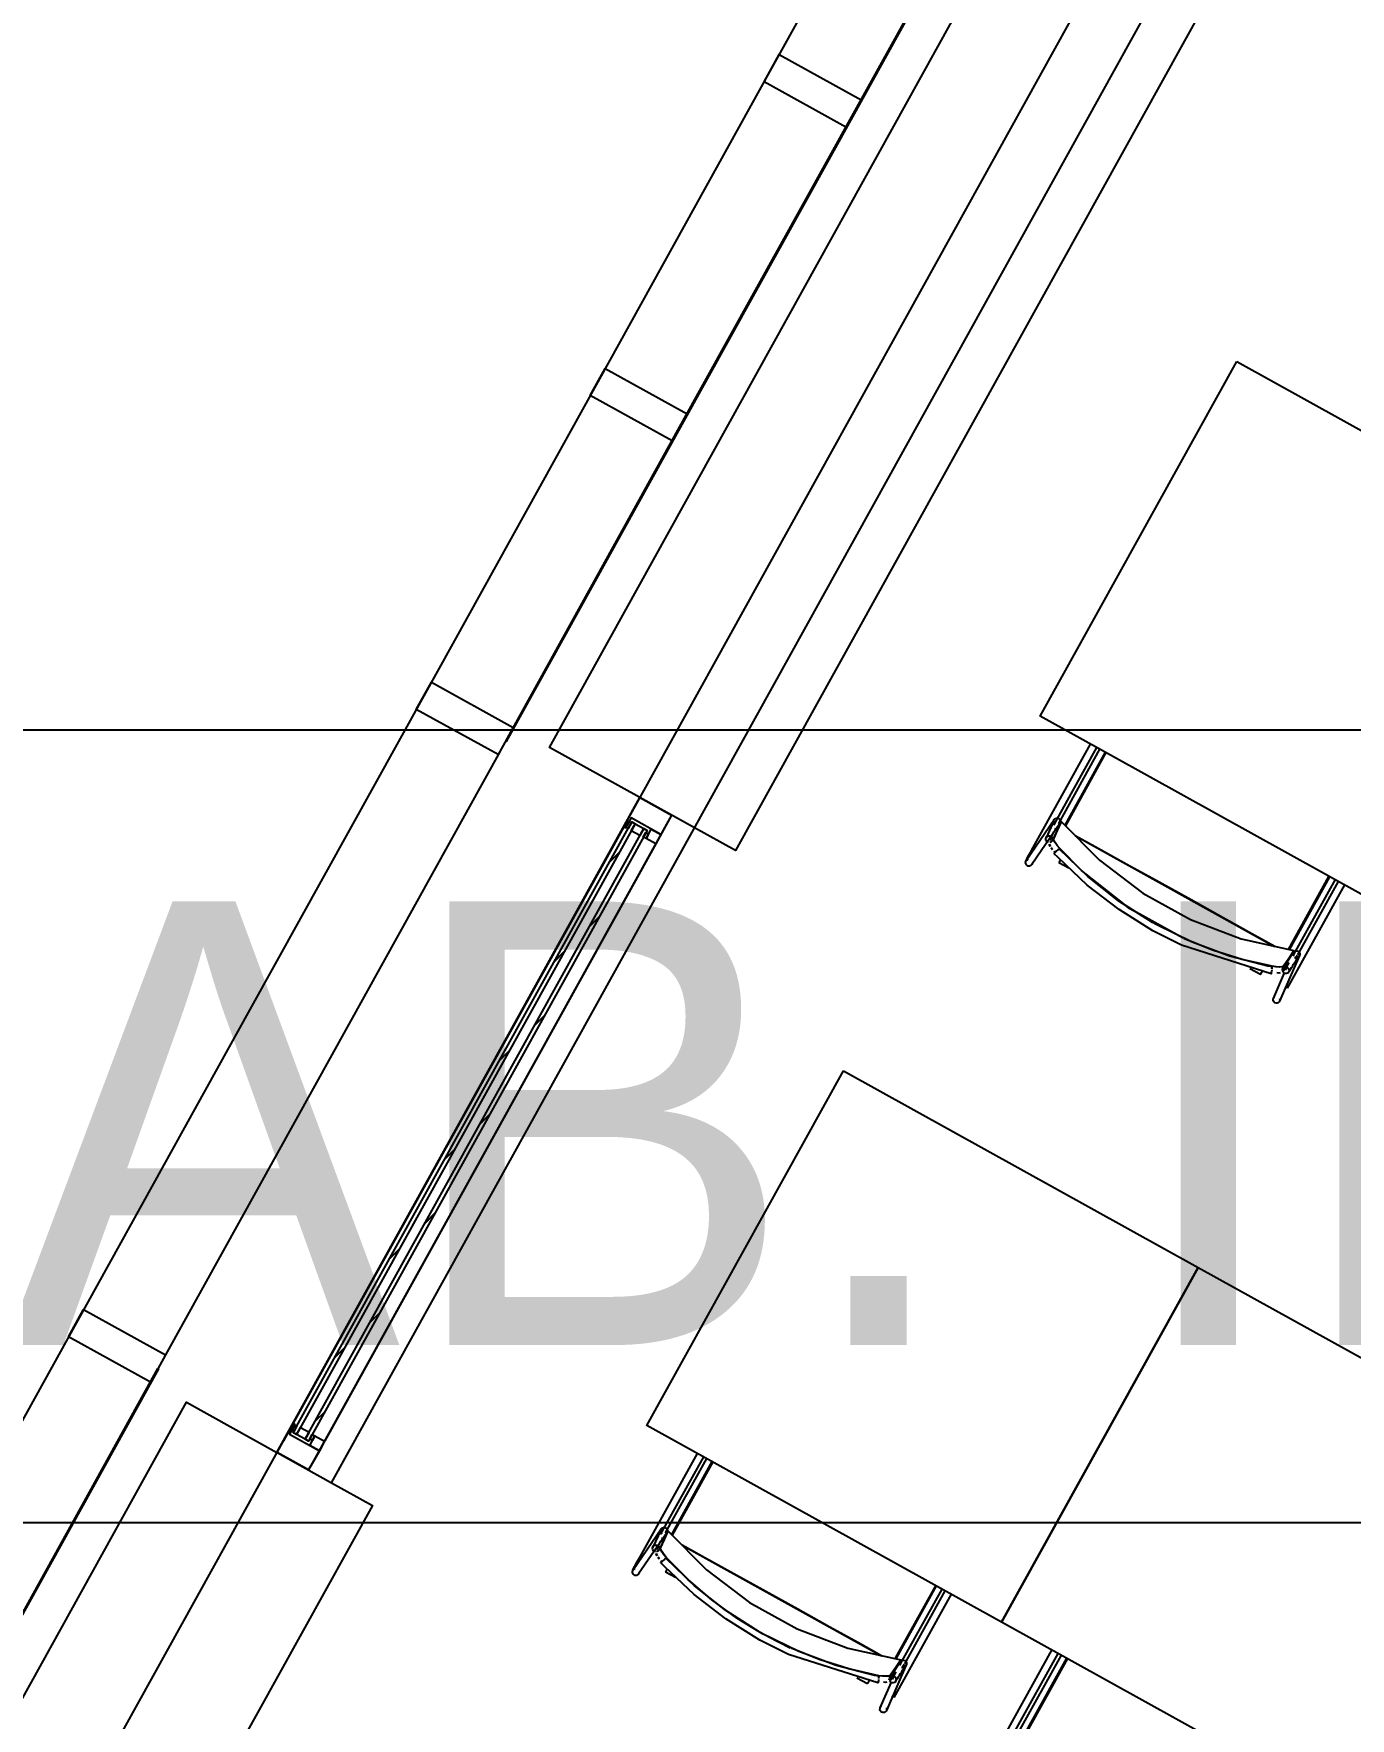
# Model space of a CAD drawing. Header units: metres. Extents: x 3.2 to 22.3, y 0.7 to 22.8.
# Drawn here: x 5.379 to 6.21, y 10.826 to 11.89 of the extents above; entities that cross this region are included whole.
import ezdxf

# ---------------------------------------------------------------- set-up
doc = ezdxf.new("R2010")
doc.units = ezdxf.units.M
for name, color, linetype in [('ARREDI', 9, 'Continuous'), ('INFISSI_VETRATE', 4, 'Continuous'), ('PARETI_STRUTTURE', 7, 'Continuous'), ('WAYFINDING_RIQUADRI', 7, 'Continuous'), ('WAYFINDING_TESTI', 7, 'Continuous')]:
    doc.layers.add(name, color=color, linetype=linetype)

msp = doc.modelspace()

# ---------------------------------------------------------------- linework, layer by layer
at = {"layer": 'ARREDI'}
for points in [[(6.0062, 12.0372), (6.0065, 12.037), (5.8967, 11.839), (5.8964, 11.8392)], [(5.8964, 11.8392), (5.8967, 11.839), (5.787, 11.641), (5.7866, 11.6412)], [(6.1383, 11.6827), (6.3621, 11.5586), (6.238, 11.3348), (6.0142, 11.4589)], [(5.7866, 11.6412), (5.787, 11.641), (5.6772, 11.443), (5.6769, 11.4432)], [(5.7748, 11.3843), (5.756, 11.3947), (5.7525, 11.3885), (5.7514, 11.3891), (5.7615, 11.4075), (5.7815, 11.3964)], [(5.7546, 11.3922), (5.756, 11.3914), (5.7541, 11.3879), (5.7527, 11.3887)], [(5.756, 11.3866), (5.7585, 11.391), (5.764, 11.388), (5.7615, 11.3835)], [(5.7748, 11.3843), (5.7715, 11.3783), (5.7654, 11.3817), (5.7687, 11.3876)], [(5.7637, 11.3826), (5.7653, 11.3855), (5.767, 11.3845), (5.7654, 11.3817)], [(6.1744, 11.3109), (6.174, 11.3079)], [(5.8901, 11.235), (6.1139, 11.111), (5.9898, 10.8871), (5.766, 11.0112)], [(6.1139, 11.111), (6.3378, 10.9869), (6.2137, 10.763), (5.9898, 10.8871)], [(5.4573, 11.0471), (5.4577, 11.0469), (5.3479, 10.8489), (5.3476, 10.8491)], [(5.5592, 10.9953), (5.5524, 10.9832), (5.5325, 10.9942), (5.5426, 11.0126), (5.5438, 11.0119), (5.5403, 11.0057)], [(5.5417, 11.0082), (5.5436, 11.0117), (5.5451, 11.0109), (5.5431, 11.0074)], [(5.5473, 11.01), (5.5528, 11.0069), (5.5503, 11.0025), (5.5448, 11.0055)], [(5.5547, 11.0055), (5.5564, 11.0046), (5.5548, 11.0017), (5.5531, 11.0027)], [(5.5592, 10.9953), (5.5531, 10.9986), (5.5564, 11.0046), (5.5625, 11.0013)], [(5.9262, 10.8632), (5.9258, 10.8602)]]:
    msp.add_lwpolyline(points, close=True, dxfattribs=at)
for points in [[(6.0552, 11.4361), (6.0297, 11.3901)], [(6.0238, 11.3906), (6.0233, 11.3911), (6.0229, 11.3917), (6.0228, 11.3925), (6.0229, 11.3932), (6.0231, 11.3936), (6.0231, 11.3936), (6.0233, 11.3938), (6.0239, 11.3943), (6.0246, 11.3945)], [(6.0266, 11.3753), (6.025, 11.3772), (6.0237, 11.3791), (6.0229, 11.3806), (6.0228, 11.3814), (6.0252, 11.3868), (6.0276, 11.3922), (6.0517, 11.3679), (6.079, 11.3472), (6.109, 11.3306), (6.141, 11.3184), (6.1744, 11.3109), (6.1711, 11.3059), (6.1678, 11.301)], [(6.0239, 11.3882), (6.0235, 11.3873)], [(6.0246, 11.3945), (6.0253, 11.3945), (6.026, 11.3942), (6.0266, 11.3937), (6.027, 11.3931), (6.0271, 11.3924), (6.027, 11.3916)], [(6.0276, 11.3922), (6.0258, 11.3908)], [(6.0195, 11.3792), (6.0188, 11.3795), (6.0182, 11.38), (6.0178, 11.3806), (6.0177, 11.3813), (6.0177, 11.3814), (6.0178, 11.3821), (6.0179, 11.3822), (6.0182, 11.3827), (6.0188, 11.3831), (6.0195, 11.3834)], [(6.0195, 11.3834), (6.0203, 11.3834), (6.021, 11.3831), (6.0215, 11.3826), (6.0219, 11.382), (6.022, 11.3813), (6.022, 11.3812), (6.0219, 11.3805), (6.0218, 11.3804), (6.0215, 11.3799), (6.0209, 11.3794), (6.0202, 11.3792)], [(6.0199, 11.3781), (6.0207, 11.3766)], [(6.0206, 11.3766), (6.0199, 11.3781)], [(6.0205, 11.3804), (6.0222, 11.3844), (6.0229, 11.3859)], [(6.0265, 11.3753), (6.0249, 11.3773), (6.0236, 11.3791), (6.0229, 11.3806), (6.0227, 11.3815)], [(6.1623, 11.3136), (6.1497, 11.3205), (6.1296, 11.3317), (6.1094, 11.3429), (6.0892, 11.3541), (6.069, 11.3653), (6.0489, 11.3764), (6.0363, 11.3834)], [(6.0364, 11.3834), (6.1622, 11.3136)], [(6.0075, 11.3643), (6.0067, 11.3643), (6.006, 11.3646), (6.0055, 11.3651), (6.0051, 11.3658), (6.005, 11.3665), (6.0051, 11.3672), (6.0053, 11.3677), (6.0053, 11.3677), (6.0055, 11.3679), (6.0061, 11.3683), (6.0068, 11.3686)], [(6.0093, 11.3664), (6.0092, 11.3656), (6.0089, 11.3652), (6.0089, 11.3652), (6.0088, 11.365), (6.0082, 11.3646), (6.0075, 11.3643)], [(6.0098, 11.3761), (6.0098, 11.3761), (6.0099, 11.3761), (6.0101, 11.3759), (6.0106, 11.3757)], [(6.0112, 11.3753), (6.0106, 11.3757)], [(6.0212, 11.3758), (6.022, 11.3747)], [(6.0219, 11.3748), (6.0212, 11.3758)], [(6.0228, 11.3737), (6.0235, 11.3729)], [(6.0251, 11.3743), (6.0246, 11.3738), (6.024, 11.3733), (6.0232, 11.3725), (6.0229, 11.3724)], [(6.0229, 11.3723), (6.0229, 11.3723)], [(6.0251, 11.3743), (6.0256, 11.3747), (6.026, 11.375), (6.0261, 11.3752)], [(6.027, 11.3683), (6.0267, 11.3677), (6.0263, 11.3671), (6.0261, 11.3667), (6.026, 11.3664)], [(6.1045, 11.3187), (6.0708, 11.3373), (6.0403, 11.3615), (6.0265, 11.3753)], [(6.1045, 11.3187), (6.0709, 11.3373), (6.0403, 11.3614), (6.0266, 11.3752)], [(6.1715, 11.3115), (6.197, 11.3575)], [(6.1604, 11.301), (6.1415, 11.3053), (6.1229, 11.3112), (6.1051, 11.3184)], [(6.1606, 11.301), (6.1416, 11.3053), (6.123, 11.3111), (6.1052, 11.3183)], [(6.1714, 11.3033), (6.1706, 11.3021), (6.1672, 11.2972)], [(6.1742, 11.31), (6.1747, 11.3105), (6.1754, 11.3108), (6.1762, 11.3108), (6.1769, 11.3106), (6.1775, 11.3102), (6.1779, 11.3095)], [(6.1779, 11.3095), (6.1781, 11.3088), (6.178, 11.3081), (6.1779, 11.3078), (6.1779, 11.3078), (6.1777, 11.3074), (6.1771, 11.3069), (6.1764, 11.3066), (6.1757, 11.3066), (6.175, 11.3068)], [(6.1533, 11.2958), (6.1535, 11.2961), (6.1537, 11.2965), (6.154, 11.2971), (6.1544, 11.2977)], [(6.1604, 11.2986), (6.1602, 11.2978), (6.1601, 11.2972), (6.16, 11.2967), (6.16, 11.2964), (6.16, 11.2963), (6.16, 11.2964), (6.16, 11.2966)], [(6.1605, 11.2993), (6.1606, 11.2999), (6.1607, 11.3004), (6.1607, 11.3006)], [(6.1678, 11.301), (6.167, 11.3007), (6.1653, 11.3005), (6.163, 11.3007), (6.1606, 11.301)], [(6.1678, 11.301), (6.167, 11.3007), (6.1654, 11.3005), (6.1631, 11.3006), (6.1606, 11.301)], [(6.1656, 11.2968), (6.1648, 11.2967), (6.1635, 11.2968)], [(6.1648, 11.2967), (6.1635, 11.2968)], [(6.1671, 11.2984), (6.1672, 11.2992), (6.1674, 11.2997), (6.1675, 11.2998), (6.168, 11.3003), (6.168, 11.3003), (6.1687, 11.3006), (6.1694, 11.3006), (6.1701, 11.3004), (6.1708, 11.2999), (6.1712, 11.2993)], [(6.1712, 11.2993), (6.1713, 11.2986), (6.1713, 11.2979), (6.171, 11.2973), (6.1709, 11.2972), (6.1704, 11.2967), (6.1704, 11.2967), (6.1697, 11.2964), (6.169, 11.2964), (6.1683, 11.2966), (6.1677, 11.2971)], [(6.1614, 11.279), (6.1612, 11.2797), (6.1613, 11.2805), (6.1614, 11.2807), (6.1614, 11.2807), (6.1616, 11.2811), (6.1622, 11.2816)], [(6.1693, 11.2877), (6.1688, 11.288)], [(6.1701, 11.2873), (6.1698, 11.2874), (6.1693, 11.2877)], [(6.1701, 11.2873), (6.1701, 11.2872)], [(6.1653, 11.2807), (6.1655, 11.28), (6.1654, 11.2792), (6.1653, 11.279), (6.1653, 11.279), (6.1651, 11.2786), (6.1645, 11.278), (6.1638, 11.2777), (6.1631, 11.2777), (6.1624, 11.2779), (6.1618, 11.2784), (6.1614, 11.279)], [(5.807, 10.9885), (5.7815, 10.9424)], [(5.7757, 10.9429), (5.7751, 10.9434), (5.7747, 10.944), (5.7746, 10.9448), (5.7748, 10.9455), (5.775, 10.9459), (5.775, 10.946), (5.7751, 10.9462), (5.7757, 10.9466), (5.7764, 10.9468)], [(5.7784, 10.9276), (5.7768, 10.9295), (5.7755, 10.9314), (5.7747, 10.9329), (5.7746, 10.9337), (5.777, 10.9392), (5.7794, 10.9446), (5.8035, 10.9202), (5.8308, 10.8995), (5.8608, 10.8829), (5.8928, 10.8707), (5.9262, 10.8632), (5.9229, 10.8583), (5.9196, 10.8534)], [(5.7764, 10.9469), (5.7772, 10.9468), (5.7779, 10.9466), (5.7784, 10.9461), (5.7788, 10.9454), (5.7789, 10.9447), (5.7788, 10.9439)], [(5.7794, 10.9445), (5.7777, 10.9431)], [(5.7713, 10.9315), (5.7706, 10.9318), (5.77, 10.9323), (5.7696, 10.9329), (5.7695, 10.9337), (5.7695, 10.9337), (5.7697, 10.9344), (5.7697, 10.9345), (5.77, 10.935), (5.7706, 10.9355), (5.7713, 10.9357)], [(5.7713, 10.9357), (5.7721, 10.9357), (5.7728, 10.9354), (5.7734, 10.9349), (5.7737, 10.9343), (5.7739, 10.9336), (5.7739, 10.9336), (5.7737, 10.9329), (5.7737, 10.9327), (5.7733, 10.9322), (5.7728, 10.9318), (5.772, 10.9315)], [(5.7725, 10.929), (5.7717, 10.9304)], [(5.7718, 10.9304), (5.7725, 10.9289)], [(5.7723, 10.9327), (5.774, 10.9367), (5.7747, 10.9382)], [(5.7784, 10.9276), (5.7767, 10.9296), (5.7754, 10.9314), (5.7747, 10.9329), (5.7746, 10.9338)], [(5.7758, 10.9405), (5.7754, 10.9396)], [(5.9141, 10.8659), (5.9015, 10.8729), (5.8814, 10.884), (5.8612, 10.8952), (5.841, 10.9064), (5.8208, 10.9176), (5.8007, 10.9288), (5.7882, 10.9357)], [(5.7882, 10.9357), (5.9141, 10.8659)], [(5.7593, 10.9166), (5.7586, 10.9166), (5.7579, 10.9169), (5.7573, 10.9174), (5.7569, 10.9181), (5.7568, 10.9188), (5.7569, 10.9195), (5.7572, 10.92), (5.7572, 10.92), (5.7573, 10.9202), (5.7579, 10.9206), (5.7586, 10.9209)], [(5.7617, 10.9284), (5.7617, 10.9284), (5.7617, 10.9284), (5.762, 10.9282), (5.7624, 10.928)], [(5.763, 10.9277), (5.7624, 10.928)], [(5.773, 10.9282), (5.7738, 10.927)], [(5.7738, 10.9271), (5.773, 10.9281)], [(5.7747, 10.926), (5.7754, 10.9252)], [(5.7747, 10.9246), (5.7748, 10.9247)], [(5.777, 10.9266), (5.7764, 10.9261), (5.7759, 10.9256), (5.775, 10.9249), (5.7748, 10.9247)], [(5.777, 10.9266), (5.7774, 10.9271), (5.7778, 10.9274), (5.7779, 10.9275)], [(5.7789, 10.9206), (5.7785, 10.92), (5.7782, 10.9194), (5.7779, 10.919), (5.7778, 10.9187)], [(5.8369, 10.881), (5.8227, 10.8897), (5.8069, 10.9011), (5.7921, 10.9138), (5.7784, 10.9276)], [(5.8369, 10.881), (5.8227, 10.8896), (5.8069, 10.9011), (5.7922, 10.9137), (5.7785, 10.9275)], [(5.7611, 10.9187), (5.761, 10.918), (5.7607, 10.9175), (5.7607, 10.9175), (5.7606, 10.9173), (5.76, 10.9169), (5.7593, 10.9166)], [(5.9236, 10.8643), (5.9488, 10.9099)], [(5.8564, 10.8709), (5.8424, 10.878)], [(5.8424, 10.878), (5.8564, 10.8709)], [(5.9123, 10.8533), (5.8933, 10.8577), (5.8748, 10.8635), (5.857, 10.8707)], [(5.9124, 10.8533), (5.8934, 10.8576), (5.8748, 10.8635), (5.857, 10.8707)], [(5.9232, 10.8556), (5.9224, 10.8544), (5.9191, 10.8495)], [(5.926, 10.8623), (5.9266, 10.8628), (5.9273, 10.8631), (5.928, 10.8631), (5.9287, 10.8629), (5.9293, 10.8625), (5.9298, 10.8619)], [(5.9298, 10.8619), (5.9299, 10.8611), (5.9298, 10.8604), (5.9298, 10.8602), (5.9298, 10.8601), (5.9295, 10.8597), (5.929, 10.8592), (5.9283, 10.8589), (5.9275, 10.8589), (5.9268, 10.8591)], [(6.0309, 10.8644), (6.0054, 10.8184)], [(5.9052, 10.8481), (5.9053, 10.8484), (5.9055, 10.8488), (5.9059, 10.8494), (5.9062, 10.85)], [(5.9122, 10.8509), (5.9121, 10.8501), (5.912, 10.8495), (5.9119, 10.849), (5.9118, 10.8487), (5.9118, 10.8487), (5.9118, 10.8487), (5.9119, 10.8489)], [(5.9123, 10.8516), (5.9124, 10.8522), (5.9125, 10.8527), (5.9125, 10.8529)], [(5.9196, 10.8534), (5.9188, 10.853), (5.9171, 10.8529), (5.9148, 10.853), (5.9124, 10.8533)], [(5.9196, 10.8534), (5.9189, 10.853), (5.9172, 10.8528), (5.915, 10.853), (5.9124, 10.8533)], [(5.9175, 10.8491), (5.9166, 10.849), (5.9154, 10.8491)], [(5.9167, 10.849), (5.9154, 10.8491)], [(5.9189, 10.8507), (5.919, 10.8515), (5.9192, 10.852), (5.9193, 10.8521), (5.9198, 10.8526), (5.9198, 10.8526), (5.9205, 10.8529), (5.9213, 10.8529), (5.922, 10.8527), (5.9226, 10.8523), (5.923, 10.8516)], [(5.923, 10.8516), (5.9232, 10.8509), (5.9231, 10.8502), (5.9228, 10.8496), (5.9228, 10.8495), (5.9223, 10.849), (5.9222, 10.849), (5.9215, 10.8487), (5.9208, 10.8487), (5.9201, 10.8489), (5.9195, 10.8494)], [(5.9212, 10.84), (5.9206, 10.8403)], [(5.9219, 10.8396), (5.9216, 10.8397), (5.9212, 10.84)], [(5.9219, 10.8396), (5.9219, 10.8396)], [(5.9132, 10.8313), (5.913, 10.832), (5.9131, 10.8328), (5.9132, 10.833), (5.9132, 10.833), (5.9134, 10.8334), (5.914, 10.834)], [(5.9172, 10.833), (5.9173, 10.8323), (5.9172, 10.8315), (5.9172, 10.8313), (5.9172, 10.8313), (5.9169, 10.8309), (5.9164, 10.8304), (5.9157, 10.8301), (5.9149, 10.83), (5.9142, 10.8302), (5.9136, 10.8307), (5.9132, 10.8313)]]:
    msp.add_lwpolyline(points, dxfattribs=at)
at = {"layer": 'INFISSI_VETRATE'}
for points in [[(5.7482, 11.3726), (5.7422, 11.3665)], [(5.7358, 11.3323), (5.7298, 11.3262)], [(5.7136, 11.3101), (5.7076, 11.304)], [(5.7012, 11.2698), (5.6952, 11.2638)], [(5.679, 11.2476), (5.6729, 11.2415)], [(5.6666, 11.2074), (5.6605, 11.2013)], [(5.6444, 11.1851), (5.6383, 11.1791)], [(5.6319, 11.1449), (5.6259, 11.1388)], [(5.6097, 11.1227), (5.6037, 11.1166)], [(5.5973, 11.0824), (5.5913, 11.0764)], [(5.5751, 11.0602), (5.569, 11.0541)], [(5.5627, 11.0199), (5.5566, 11.0139)]]:
    msp.add_lwpolyline(points, dxfattribs=at)
at = {"layer": 'PARETI_STRUTTURE'}
for points in [[(3.2389, 6.8567), (11.0022, 20.8613)], [(5.5669, 10.9751), (8.2097, 15.7426)], [(5.9545, 12.0658), (5.8447, 11.8678)], [(6.0014, 12.0286), (5.9012, 11.8478)], [(5.7615, 11.4075), (5.7044, 11.4392), (6.0241, 12.016), (6.0813, 11.9843)], [(6.1157, 11.9652), (6.1416, 11.9509), (5.8218, 11.3741), (5.796, 11.3884)], [(5.8447, 11.8678), (5.735, 11.6698)], [(5.8916, 11.8306), (5.7914, 11.6498)], [(5.735, 11.6698), (5.6252, 11.4718)], [(5.7819, 11.6326), (5.6816, 11.4518)], [(5.6252, 11.4718), (5.5154, 11.2738)], [(6.0098, 11.3761), (6.046, 11.4413)], [(5.6734, 11.4368), (5.5671, 11.2451)], [(6.0497, 11.4392), (6.0226, 11.3902)], [(6.026, 11.3912), (6.0519, 11.438)], [(6.0557, 11.4359), (6.0301, 11.3897)], [(5.647, 11.2008), (5.7615, 11.4075)], [(5.796, 11.3884), (5.7615, 11.4075)], [(5.7514, 11.3891), (5.5426, 11.0126), (5.5366, 11.0016)], [(5.5426, 11.0126), (5.7514, 11.3891)], [(5.5503, 11.0025), (5.764, 11.388), (5.7661, 11.3868), (5.5524, 11.0013)], [(5.7815, 11.3964), (5.7715, 11.3783)], [(6.0053, 11.3677), (6.0231, 11.3936)], [(6.0267, 11.3912), (6.0089, 11.3652)], [(6.0229, 11.3928), (6.0179, 11.3822)], [(6.0268, 11.391), (6.0268, 11.3909), (6.0267, 11.3907), (6.0267, 11.3906), (6.0266, 11.3905), (6.0266, 11.3904), (6.0265, 11.3903), (6.0264, 11.3901), (6.0264, 11.39), (6.0263, 11.3899), (6.0263, 11.3898), (6.0262, 11.3897), (6.0262, 11.3896), (6.0261, 11.3894), (6.026, 11.3893), (6.026, 11.3892), (6.0259, 11.3891), (6.0259, 11.389), (6.0258, 11.3888), (6.0258, 11.3887), (6.0257, 11.3886), (6.0256, 11.3885), (6.0256, 11.3884), (6.0255, 11.3883), (6.0255, 11.3881), (6.0254, 11.388), (6.0253, 11.3878), (6.0253, 11.3877), (6.0252, 11.3875), (6.0251, 11.3874), (6.0251, 11.3873), (6.025, 11.3872), (6.025, 11.3871), (6.0249, 11.387), (6.0249, 11.3868), (6.0248, 11.3867), (6.0248, 11.3866), (6.0247, 11.3865), (6.0246, 11.3862), (6.0245, 11.3861), (6.0245, 11.386), (6.0244, 11.3859), (6.0244, 11.3858), (6.0243, 11.3856), (6.0242, 11.3855), (6.0242, 11.3854), (6.0241, 11.3853), (6.0241, 11.3852), (6.024, 11.385), (6.024, 11.3849), (6.0239, 11.3847), (6.0238, 11.3846), (6.0237, 11.3845), (6.0237, 11.3843), (6.0236, 11.3842), (6.0236, 11.3841), (6.0235, 11.384), (6.0235, 11.3839), (6.0234, 11.3837), (6.0234, 11.3836), (6.0233, 11.3835), (6.0232, 11.3834), (6.0231, 11.3831), (6.0231, 11.383), (6.023, 11.3829), (6.023, 11.3828), (6.0229, 11.3827), (6.0228, 11.3826), (6.0228, 11.3824), (6.0227, 11.3823), (6.0227, 11.3822), (6.0226, 11.3821), (6.0225, 11.3818), (6.0225, 11.3817), (6.0224, 11.3816), (6.0223, 11.3815), (6.0223, 11.3814), (6.0222, 11.3813), (6.0222, 11.3811), (6.0221, 11.381), (6.0221, 11.3809), (6.022, 11.3808), (6.022, 11.3807), (6.0219, 11.3805), (6.0218, 11.3804), (6.0218, 11.3804)], [(5.7715, 11.3783), (5.5625, 11.0013)], [(5.7713, 11.3781), (5.5626, 11.0015)], [(6.0213, 11.3827), (6.0222, 11.3844)], [(6.0052, 11.3674), (6.0058, 11.3686), (6.0065, 11.3701), (6.0081, 11.3729), (6.0098, 11.3761)], [(6.0854, 11.3235), (6.064, 11.3368), (6.0439, 11.3523), (6.0255, 11.3696), (6.0229, 11.3723)], [(6.0322, 11.3629), (6.026, 11.3664)], [(6.0875, 11.3273), (6.085, 11.3287), (6.0639, 11.3422), (6.0442, 11.3577), (6.0261, 11.3752)], [(6.1709, 11.3116), (6.1965, 11.3578)], [(6.2003, 11.3557), (6.174, 11.3084)], [(6.2062, 11.3524), (6.1701, 11.2872)], [(6.1768, 11.3083), (6.2024, 11.3545)], [(6.16, 11.2963), (6.1035, 11.3144), (6.0854, 11.3235)], [(6.1607, 11.3006), (6.1578, 11.3012), (6.1336, 11.3075), (6.1101, 11.3162), (6.0875, 11.3273)], [(6.1779, 11.3078), (6.1653, 11.279)], [(6.1737, 11.3095), (6.1674, 11.2997)], [(6.1691, 11.2985), (6.171, 11.3027)], [(6.171, 11.2973), (6.1711, 11.2974), (6.1715, 11.2981), (6.1716, 11.2982), (6.1722, 11.2992), (6.1723, 11.2993), (6.1728, 11.3002), (6.1729, 11.3003), (6.173, 11.3004), (6.1736, 11.3014), (6.1737, 11.3015), (6.1742, 11.3023), (6.1742, 11.3024), (6.1743, 11.3025), (6.1744, 11.3026), (6.175, 11.3035), (6.175, 11.3036), (6.1755, 11.3044), (6.1756, 11.3045), (6.1757, 11.3046), (6.1757, 11.3047), (6.1764, 11.3057), (6.1765, 11.3058), (6.1769, 11.3065), (6.1769, 11.3065), (6.177, 11.3067), (6.1771, 11.3068), (6.1774, 11.3072), (6.1779, 11.3078)], [(6.1735, 11.3086), (6.174, 11.3096)], [(6.1753, 11.3056), (6.1767, 11.3081)], [(6.1533, 11.2958), (6.1466, 11.2995)], [(6.1614, 11.2807), (6.1685, 11.297)], [(6.1702, 11.3014), (6.1697, 11.3005)], [(5.5154, 11.2738), (5.4057, 11.0758)], [(5.5671, 11.2451), (5.4621, 11.0557)], [(5.5324, 10.9942), (5.647, 11.2009)], [(5.4057, 11.0758), (5.2959, 10.8777)], [(5.4526, 11.0385), (5.3523, 10.8577)], [(5.3225, 10.6154), (5.2653, 10.6471), (5.4753, 11.0259), (5.5324, 10.9942)], [(5.5325, 10.9942), (5.5669, 10.9751)], [(5.5625, 11.0013), (5.5524, 10.9832)], [(5.7617, 10.9284), (5.7978, 10.9936)], [(5.8016, 10.9915), (5.7744, 10.9425)], [(5.7778, 10.9435), (5.8037, 10.9903)], [(5.8075, 10.9882), (5.7819, 10.942)], [(5.5669, 10.9751), (5.5927, 10.9608), (5.4753, 10.749)], [(5.7572, 10.92), (5.775, 10.9459)], [(5.7786, 10.9435), (5.7607, 10.9175)], [(5.7748, 10.9452), (5.7697, 10.9345)], [(5.7787, 10.9433), (5.7786, 10.9432), (5.7785, 10.9431), (5.7785, 10.9429), (5.7784, 10.9428), (5.7784, 10.9427), (5.7783, 10.9426), (5.7783, 10.9425), (5.7782, 10.9424), (5.7782, 10.9422), (5.7781, 10.9421), (5.778, 10.942), (5.778, 10.9419), (5.7779, 10.9418), (5.7779, 10.9416), (5.7778, 10.9415), (5.7778, 10.9414), (5.7777, 10.9413), (5.7776, 10.9412), (5.7776, 10.941), (5.7775, 10.9409), (5.7775, 10.9408), (5.7774, 10.9407), (5.7774, 10.9406), (5.7773, 10.9404), (5.7773, 10.9403), (5.7771, 10.9401), (5.7771, 10.94), (5.777, 10.9399), (5.777, 10.9397), (5.7769, 10.9396), (5.7769, 10.9395), (5.7768, 10.9394), (5.7768, 10.9393), (5.7767, 10.9391), (5.7766, 10.939), (5.7766, 10.9389), (5.7765, 10.9388), (5.7764, 10.9385), (5.7764, 10.9384), (5.7763, 10.9383), (5.7762, 10.9382), (5.7762, 10.9381), (5.7761, 10.938), (5.7761, 10.9378), (5.776, 10.9377), (5.776, 10.9376), (5.7759, 10.9375), (5.7759, 10.9374), (5.7758, 10.9373), (5.7757, 10.937), (5.7756, 10.9369), (5.7756, 10.9368), (5.7755, 10.9367), (5.7755, 10.9365), (5.7754, 10.9364), (5.7754, 10.9363), (5.7753, 10.9362), (5.7752, 10.9361), (5.7752, 10.9359), (5.7751, 10.9358), (5.7751, 10.9357), (5.775, 10.9355), (5.7749, 10.9354), (5.7749, 10.9352), (5.7748, 10.9351), (5.7747, 10.935), (5.7747, 10.9349), (5.7746, 10.9348), (5.7746, 10.9346), (5.7745, 10.9345), (5.7745, 10.9344), (5.7744, 10.9343), (5.7743, 10.9342), (5.7742, 10.9339), (5.7742, 10.9338), (5.7741, 10.9337), (5.7741, 10.9336), (5.774, 10.9334), (5.774, 10.9333), (5.7739, 10.9332), (5.7738, 10.9331), (5.7738, 10.933), (5.7737, 10.9329), (5.7737, 10.9327), (5.7737, 10.9327)], [(5.7731, 10.935), (5.774, 10.9367)], [(5.757, 10.9198), (5.7576, 10.921), (5.7584, 10.9224), (5.7599, 10.9252), (5.7617, 10.9284)], [(5.8373, 10.8758), (5.8158, 10.8892), (5.7957, 10.9046), (5.7773, 10.9219), (5.7747, 10.9246)], [(5.8394, 10.8796), (5.8368, 10.881), (5.8157, 10.8945), (5.796, 10.9101), (5.778, 10.9275)], [(5.784, 10.9153), (5.7778, 10.9187)], [(5.9229, 10.8643), (5.9483, 10.9101)], [(5.9581, 10.9047), (5.9219, 10.8396)], [(5.9521, 10.908), (5.9259, 10.8607)], [(5.9287, 10.8607), (5.9543, 10.9068)], [(5.9125, 10.8529), (5.9096, 10.8535), (5.8854, 10.8598), (5.8619, 10.8686), (5.8394, 10.8796)], [(5.9118, 10.8487), (5.8553, 10.8667), (5.8373, 10.8758)], [(5.9855, 10.8043), (6.0216, 10.8695)], [(6.0254, 10.8674), (5.9983, 10.8185)], [(5.9297, 10.8602), (5.9172, 10.8313)], [(5.9256, 10.8619), (5.9192, 10.852)], [(5.9228, 10.8496), (5.9229, 10.8497), (5.9233, 10.8504), (5.9234, 10.8505), (5.924, 10.8515), (5.9241, 10.8516), (5.9247, 10.8525), (5.9247, 10.8526), (5.9248, 10.8527), (5.9254, 10.8536), (5.9254, 10.8537), (5.926, 10.8546), (5.9261, 10.8547), (5.9262, 10.8548), (5.9268, 10.8558), (5.9269, 10.8559), (5.9274, 10.8567), (5.9274, 10.8568), (5.9275, 10.8569), (5.9276, 10.857), (5.9281, 10.8579), (5.9282, 10.858), (5.9286, 10.8587), (5.9287, 10.8588), (5.9288, 10.859), (5.9289, 10.8591), (5.9292, 10.8595), (5.9298, 10.8602)], [(5.9254, 10.8609), (5.9258, 10.8619)], [(5.9271, 10.8579), (5.9286, 10.8605)], [(6.0016, 10.8194), (6.0276, 10.8662)], [(6.0314, 10.8641), (6.0058, 10.8179)], [(5.9052, 10.8481), (5.8985, 10.8518)], [(5.9132, 10.833), (5.9203, 10.8493)], [(5.9209, 10.8508), (5.9228, 10.855)], [(5.922, 10.8537), (5.9215, 10.8528)]]:
    msp.add_lwpolyline(points, dxfattribs=at)
for points in [[(5.8495, 11.8764), (5.9012, 11.8478), (5.8916, 11.8306), (5.84, 11.8592)], [(5.7397, 11.6784), (5.7914, 11.6498), (5.7819, 11.6326), (5.7302, 11.6612)], [(5.63, 11.4804), (5.6816, 11.4518), (5.6721, 11.4346), (5.6204, 11.4632)], [(5.7615, 11.4075), (5.7815, 11.3964), (5.5524, 10.9832), (5.5324, 10.9942)], [(5.5448, 11.0055), (5.5427, 11.0067), (5.7564, 11.3922), (5.7585, 11.391)], [(5.7564, 11.3922), (5.7585, 11.391), (5.5448, 11.0055), (5.5427, 11.0067)], [(5.5503, 11.0025), (5.764, 11.388), (5.7661, 11.3868), (5.5524, 11.0013)], [(5.4104, 11.0844), (5.4621, 11.0557), (5.4526, 11.0385), (5.4009, 11.0671)]]:
    msp.add_lwpolyline(points, close=True, dxfattribs=at)
at = {"layer": 'WAYFINDING_RIQUADRI'}
msp.add_lwpolyline([(5.3, 10.95), (8.5, 10.95), (8.5, 11.45), (5.3, 11.45)], close=True, dxfattribs=at)

# ---------------------------------------------------------------- texts
at = {"layer": 'WAYFINDING_TESTI', "insert": (6.9, 11.2), "char_height": 0.28, "attachment_point": 5}
msp.add_mtext('LAB. INFORMATICA', dxfattribs=at)

doc.saveas('drawing.dxf')
